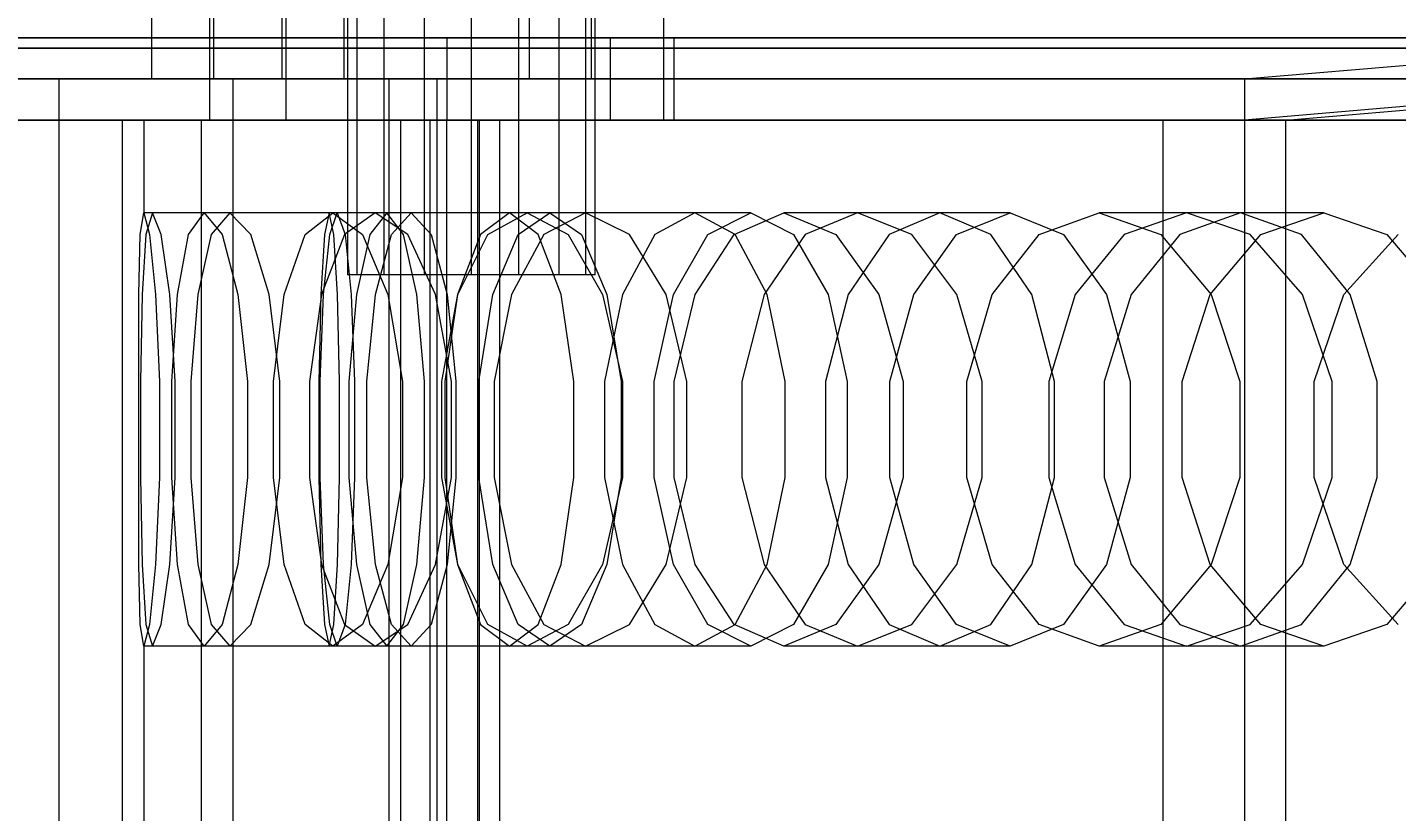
# Model space of a CAD drawing. Header units: millimetres. Extents: x -191664 to 191490, y -197311 to 10263.
# Drawn here: x 1171.9 to 1304.8, y -110097.1 to -110021 of the extents above; entities that cross this region are included whole.
import ezdxf

# ---------------------------------------------------------------- set-up
doc = ezdxf.new("R2010")
doc.units = ezdxf.units.MM
doc.layers.add('DET_briquetadora_superior', color=7, linetype='Continuous', lineweight=0)
doc.layers.add('R15_COTAS_TRANSPORTE_P', color=1, linetype='Continuous', lineweight=0)
doc.dimstyles.new('PLANTA_20', dxfattribs={"dimtxt": 50, "dimasz": 30, "dimexe": 30, "dimexo": 16, "dimgap": 20, "dimtad": 1, "dimtih": 1, "dimtoh": 1, "dimdec": 1, "dimzin": 0, "dimdsep": 46, "dimcen": 0.09, "dimadec": 0, "dimazin": 0, "dimtfac": 1, "dimtdec": 4, "dimtofl": 0, "dimtmove": 0, "dimatfit": 3, "dimfxl": 1, "dimtolj": 1, "dimtzin": 0, "dimarcsym": 0})

# ---------------------------------------------------------------- blocks, each defined once
blk = doc.blocks.new('*D131')
at = {"layer": 'Defpoints', "color": 0, "transparency": 16777216}
for p in [(1100, -183968.15), (1139.8, -184162.66), (1104.62, -184212), (1304.62, -184212), (1304.62, -184212)]:
    blk.add_point(p, dxfattribs=at)
at = {"layer": 'R15_COTAS_TRANSPORTE_P', "color": 0, "lineweight": -2, "transparency": 16777216}
blk.add_arc((1304.62, -184212), 172.05, 140.0034, 169.9966, dxfattribs=at)
at = {"layer": 'R15_COTAS_TRANSPORTE_P', "color": 0, "transparency": 16777216}
for points in [[(1169.28, -184097.88), (1176.35, -184104.95), (1194.03, -184080.2)], [(1140.17, -184182.55), (1130.2, -184181.68), (1132.57, -184212)]]:
    blk.add_solid(points, dxfattribs=at)
blk = doc.blocks.new('*D133')
at = {"layer": 'Defpoints', "color": 0, "transparency": 16777216}
for p in [(439.69, -194147.98), (217.89, -194406.09), (-500, -194490), (-500, -194490), (500, -194490)]:
    blk.add_point(p, dxfattribs=at)
at = {"layer": 'R15_COTAS_TRANSPORTE_P', "color": 0, "lineweight": -2, "transparency": 16777216}
blk.add_arc((-500, -194490), 722.77, 2.37834, 17.62166, dxfattribs=at)
at = {"layer": 'R15_COTAS_TRANSPORTE_P', "color": 0, "transparency": 16777216}
for points in [[(184.12, -194272.81), (193.59, -194269.58), (179.18, -194242.8)], [(227.15, -194459.9), (217.15, -194460.11), (222.77, -194490)]]:
    blk.add_solid(points, dxfattribs=at)

msp = doc.modelspace()

# ---------------------------------------------------------------- linework, layer by layer
at = {"layer": 'DET_briquetadora_superior', "color": 9, "true_color": 0xb7c1c4}
for p, q in [((1203, -109945), (1203, -110045)), ((1203.91, -109945), (1203.91, -110045)), ((1206.51, -109945), (1206.51, -110045)), ((1210.41, -109945), (1210.41, -110045)), ((1215, -109945), (1215, -110045)), ((1219.59, -109945), (1219.59, -110045)), ((1223.49, -109945), (1223.49, -110045)), ((1226.09, -109945), (1226.09, -110045)), ((1227, -110045), (1227, -109945)), ((1203.91, -110045), (1203, -110045)), ((1206.51, -110045), (1203.91, -110045)), ((1210.41, -110045), (1206.51, -110045)), ((1215, -110045), (1210.41, -110045)), ((1219.59, -110045), (1215, -110045)), ((1223.49, -110045), (1219.59, -110045)), ((1226.09, -110045), (1223.49, -110045)), ((1227, -110045), (1226.09, -110045))]:
    msp.add_line(p, q, dxfattribs=at)
at = {"layer": 'DET_briquetadora_superior', "color": 8, "true_color": 0x6f7d84}
for p, q in [((1290, -110026), (1372, -110019)), ((978, -110023), (1372, -110023)), ((1372, -110023), (1290, -110030)), ((1294, -110030), (1376, -110023)), ((1060, -110026), (1290, -110026)), ((1143, -110026), (1207, -110026)), ((1207, -110026), (1290, -110026)), ((1207, -110026), (1207, -110030)), ((1290, -110026), (1290, -110030)), ((1290, -110030), (1060, -110030)), ((1207, -110030), (1143, -110030)), ((1290, -110030), (1207, -110030)), ((1207, -110030), (1207, -110390)), ((1211, -110030), (1207, -110030)), ((1211, -110390), (1211, -110030)), ((1211, -110030), (1294, -110030)), ((1290, -110030), (1290, -110390)), ((1294, -110030), (1290, -110030)), ((1294, -110390), (1294, -110030))]:
    msp.add_line(p, q, dxfattribs=at)
at = {"layer": 'DET_briquetadora_superior', "color": 8, "true_color": 0x6d7b83}
for p, q in [((1184, -110026), (1184, -110020)), ((1189.64, -110022), (1189.64, -110020)), ((1190, -110020), (1190, -110026)), ((1196.64, -110026), (1196.64, -110020)), ((1197, -110020), (1197, -110022)), ((1202.64, -110020), (1202.64, -110026)), ((1220.64, -110026), (1220.64, -110020)), ((1226.64, -110020), (1226.64, -110026)), ((1233.64, -110020), (1233.64, -110022)), ((1197, -110022), (1153, -110022)), ((1233.64, -110022), (1189.64, -110022)), ((1189.64, -110030), (1189.64, -110022)), ((1197, -110022), (1197, -110030)), ((1233.64, -110022), (1233.64, -110030)), ((1190, -110026), (1184, -110026)), ((1202.64, -110026), (1196.64, -110026)), ((1226.64, -110026), (1220.64, -110026)), ((1197, -110030), (1153, -110030)), ((1233.64, -110030), (1189.64, -110030))]:
    msp.add_line(p, q, dxfattribs=at)
at = {"layer": 'DET_briquetadora_superior', "color": 253, "true_color": 0xa8b8bb}
msp.add_line((1375, -110023), (975, -110023), dxfattribs=at)
at = {"layer": 'DET_briquetadora_superior', "color": 8, "true_color": 0x64747c}
for p, q in [((1152.02, -110022), (1337.35, -110022)), ((1343.48, -110022), (1158.15, -110022)), ((1212.64, -110022), (1206.51, -110022)), ((1206.51, -110022), (1228.5, -110022)), ((1206.51, -110022), (1206.51, -110030)), ((1234.63, -110022), (1212.64, -110022)), ((1212.64, -110022), (1212.64, -110030)), ((1228.5, -110022), (1234.63, -110022)), ((1228.5, -110030), (1228.5, -110022)), ((1234.63, -110022), (1234.63, -110030)), ((1337.35, -110030), (1152.02, -110030)), ((1158.15, -110030), (1343.48, -110030)), ((1228.5, -110030), (1206.51, -110030)), ((1206.51, -110030), (1212.64, -110030)), ((1212.64, -110030), (1234.63, -110030)), ((1234.63, -110030), (1228.5, -110030))]:
    msp.add_line(p, q, dxfattribs=at)
at = {"layer": 'DET_briquetadora_superior', "color": 8, "true_color": 0x728089}
for p, q in [((1138.36, -110026), (1175, -110026)), ((1348.62, -110026), (1158.15, -110026)), ((1158.15, -110026), (1175, -110026)), ((1175, -110026), (1379.62, -110026)), ((1175, -110026), (1175, -110030)), ((1211.64, -110026), (1175, -110026)), ((1175, -110026), (1191.85, -110026)), ((1191.85, -110026), (1228.5, -110026)), ((1191.85, -110026), (1191.85, -110030)), ((1228.5, -110026), (1211.64, -110026)), ((1211.64, -110026), (1211.64, -110030)), ((1228.5, -110030), (1228.5, -110026)), ((1175, -110030), (1158.15, -110030)), ((1191.85, -110030), (1175, -110030)), ((1228.5, -110030), (1191.85, -110030)), ((1211.64, -110030), (1228.5, -110030))]:
    msp.add_line(p, q, dxfattribs=at)
at = {"layer": 'DET_briquetadora_superior', "color": 254, "true_color": 0xd5dbd6}
for p, q in [((1175, -110030), (1138.36, -110030)), ((1168.87, -110030), (1373.49, -110030)), ((1168.87, -110030), (1175, -110030)), ((1379.62, -110030), (1175, -110030)), ((1175, -110030), (1175, -110390)), ((1175, -110030), (1211.64, -110030)), ((1181.13, -110030), (1175, -110030)), ((1217.77, -110030), (1181.13, -110030)), ((1181.13, -110030), (1181.13, -110390)), ((1211.64, -110030), (1211.64, -110390)), ((1217.77, -110030), (1211.64, -110030)), ((1217.77, -110390), (1217.77, -110030))]:
    msp.add_line(p, q, dxfattribs=at)
at = {"layer": 'DET_briquetadora_superior', "color": 252, "true_color": 0x77858c}
for p, q in [((1158.15, -110030), (1348.62, -110030)), ((1351.69, -110030), (1161.21, -110030)), ((1188.79, -110030), (1212.58, -110030)), ((1191.85, -110030), (1188.79, -110030)), ((1215.64, -110030), (1191.85, -110030)), ((1191.85, -110030), (1191.85, -110390)), ((1212.58, -110030), (1212.58, -110390)), ((1215.64, -110030), (1212.58, -110030)), ((1215.64, -110390), (1215.64, -110030))]:
    msp.add_line(p, q, dxfattribs=at)
at = {"layer": 'DET_briquetadora_superior', "color": 250, "true_color": 0x30373b}
for p, q in [((1161.21, -110030), (1356.18, -110030)), ((1363.85, -110030), (1168.87, -110030)), ((1181.13, -110030), (1208.13, -110030)), ((1188.79, -110030), (1181.13, -110030)), ((1215.79, -110030), (1188.79, -110030)), ((1188.79, -110030), (1188.79, -110390)), ((1208.13, -110030), (1208.13, -110390)), ((1215.79, -110030), (1208.13, -110030)), ((1215.79, -110390), (1215.79, -110030))]:
    msp.add_line(p, q, dxfattribs=at)
at = {"layer": 'DET_briquetadora_superior', "color": 9, "true_color": 0xb9c3c2}
for p, q in [((1183.29, -110030), (1182.75, -110030)), ((1182.75, -110030), (1183.22, -110030)), ((1183.22, -110030), (1184.7, -110030)), ((1183.22, -110030), (1183.22, -110039)), ((1184.83, -110030), (1183.29, -110030)), ((1184.7, -110030), (1187.18, -110030)), ((1187.37, -110030), (1184.83, -110030)), ((1187.18, -110030), (1190.65, -110030)), ((1190.9, -110030), (1187.37, -110030)), ((1190.65, -110030), (1195.12, -110030)), ((1195.43, -110030), (1190.9, -110030)), ((1195.12, -110030), (1200.55, -110030)), ((1200.93, -110030), (1195.43, -110030)), ((1200.55, -110030), (1206.95, -110030)), ((1207.38, -110030), (1200.93, -110030)), ((1206.95, -110030), (1214.29, -110030)), ((1214.78, -110030), (1207.38, -110030)), ((1214.29, -110030), (1222.56, -110030)), ((1223.11, -110030), (1214.78, -110030)), ((1222.56, -110030), (1231.74, -110030)), ((1232.34, -110030), (1223.11, -110030)), ((1231.74, -110030), (1241.79, -110030)), ((1242.45, -110030), (1232.34, -110030)), ((1241.79, -110030), (1252.7, -110030)), ((1253.41, -110030), (1242.45, -110030)), ((1252.7, -110030), (1264.44, -110030)), ((1265.2, -110030), (1253.41, -110030)), ((1264.44, -110030), (1276.97, -110030)), ((1277.78, -110030), (1265.2, -110030)), ((1276.97, -110030), (1290.27, -110030)), ((1291.13, -110030), (1277.78, -110030)), ((1282.1, -110390), (1282.1, -110030)), ((1284.68, -110030), (1282.1, -110030)), ((1282.1, -110030), (1286.37, -110030)), ((1293.71, -110030), (1284.68, -110030)), ((1286.37, -110030), (1296.83, -110030)), ((1290.27, -110030), (1304.3, -110030)), ((1305.2, -110030), (1291.13, -110030)), ((1307.81, -110030), (1293.71, -110030)), ((1296.83, -110030), (1311.89, -110030)), ((1304.3, -110030), (1319.03, -110030)), ((1182.88, -110041.08), (1183.22, -110039)), ((1201.2, -110039), (1183.22, -110039)), ((1183.22, -110039), (1183.78, -110041.08)), ((1184.06, -110039), (1183.42, -110041.08)), ((1202, -110039), (1184.06, -110039)), ((1184.91, -110041.08), (1184.06, -110039)), ((1187.56, -110041.08), (1189.09, -110039)), ((1206.8, -110039), (1189.09, -110039)), ((1189.09, -110039), (1190.82, -110041.08)), ((1191.59, -110039), (1189.77, -110041.08)), ((1209.18, -110039), (1191.59, -110039)), ((1193.62, -110041.08), (1191.59, -110039)), ((1198.87, -110041.08), (1201.55, -110039)), ((1201.2, -110039), (1200.75, -110041.08)), ((1201.65, -110041.08), (1201.2, -110039)), ((1201.26, -110041.08), (1202, -110039)), ((1218.69, -110039), (1201.55, -110039)), ((1201.55, -110039), (1204.44, -110041.08)), ((1202, -110039), (1202.75, -110041.08)), ((1205.68, -110039), (1202.71, -110041.08)), ((1206.8, -110039), (1205.16, -110041.08)), ((1222.63, -110039), (1205.68, -110039)), ((1208.85, -110041.08), (1205.68, -110039)), ((1208.43, -110041.08), (1206.8, -110039)), ((1207.26, -110041.08), (1209.18, -110039)), ((1209.18, -110039), (1211.11, -110041.08)), ((1218.69, -110039), (1215.9, -110041.08)), ((1216.61, -110041.08), (1220.41, -110039)), ((1221.48, -110041.08), (1218.69, -110039)), ((1219.56, -110041.08), (1222.63, -110039)), ((1236.68, -110039), (1220.41, -110039)), ((1220.41, -110039), (1224.4, -110041.08)), ((1226.09, -110039), (1222.02, -110041.08)), ((1222.63, -110039), (1225.7, -110041.08)), ((1242.1, -110039), (1226.09, -110039)), ((1230.34, -110041.08), (1226.09, -110039)), ((1236.68, -110039), (1232.79, -110041.08)), ((1240.58, -110041.08), (1236.68, -110039)), ((1237.94, -110041.08), (1242.1, -110039)), ((1240.49, -110041.08), (1245.33, -110039)), ((1242.1, -110039), (1246.26, -110041.08)), ((1260.46, -110039), (1245.33, -110039)), ((1245.33, -110039), (1250.36, -110041.08)), ((1252.47, -110039), (1247.37, -110041.08)), ((1267.27, -110039), (1252.47, -110039)), ((1257.74, -110041.08), (1252.47, -110039)), ((1260.46, -110039), (1255.52, -110041.08)), ((1265.4, -110041.08), (1260.46, -110039)), ((1262.08, -110041.08), (1267.27, -110039)), ((1267.27, -110039), (1272.45, -110041.08)), ((1270.08, -110041.08), (1275.9, -110039)), ((1289.62, -110039), (1275.9, -110039)), ((1275.9, -110039), (1281.87, -110041.08)), ((1284.36, -110039), (1278.32, -110041.08)), ((1289.62, -110039), (1283.73, -110041.08)), ((1297.7, -110039), (1284.36, -110039)), ((1290.56, -110041.08), (1284.36, -110039)), ((1295.52, -110041.08), (1289.62, -110039)), ((1291.58, -110041.08), (1297.7, -110039)), ((1297.7, -110039), (1303.82, -110041.08)), ((1182.76, -110046.91), (1182.88, -110041.08)), ((1183.42, -110041.08), (1183.06, -110046.91)), ((1183.78, -110041.08), (1184.37, -110046.91)), ((1185.75, -110046.91), (1184.91, -110041.08)), ((1186.49, -110046.91), (1187.56, -110041.08)), ((1189.77, -110041.08), (1188.46, -110046.91)), ((1190.82, -110041.08), (1192.36, -110046.91)), ((1195.39, -110046.91), (1193.62, -110041.08)), ((1196.86, -110046.91), (1198.87, -110041.08)), ((1200.75, -110041.08), (1200.4, -110046.91)), ((1202.71, -110041.08), (1200.47, -110046.91)), ((1200.66, -110046.91), (1201.26, -110041.08)), ((1202.01, -110046.91), (1201.65, -110041.08)), ((1202.75, -110041.08), (1203.34, -110046.91)), ((1205.16, -110041.08), (1203.86, -110046.91)), ((1204.44, -110041.08), (1206.9, -110046.91)), ((1205.72, -110046.91), (1207.26, -110041.08)), ((1209.73, -110046.91), (1208.43, -110041.08)), ((1211.53, -110046.91), (1208.85, -110041.08)), ((1211.11, -110041.08), (1212.65, -110046.91)), ((1215.9, -110041.08), (1213.67, -110046.91)), ((1213.7, -110046.91), (1216.61, -110041.08)), ((1217.1, -110046.91), (1219.56, -110041.08)), ((1222.02, -110041.08), (1218.89, -110046.91)), ((1223.71, -110046.91), (1221.48, -110041.08)), ((1224.4, -110041.08), (1227.74, -110046.91)), ((1225.7, -110041.08), (1228.16, -110046.91)), ((1232.79, -110041.08), (1229.66, -110046.91)), ((1233.89, -110046.91), (1230.34, -110041.08)), ((1234.6, -110046.91), (1237.94, -110041.08)), ((1236.73, -110046.91), (1240.49, -110041.08)), ((1243.7, -110046.91), (1240.58, -110041.08)), ((1247.37, -110041.08), (1243.4, -110046.91)), ((1246.26, -110041.08), (1249.6, -110046.91)), ((1250.36, -110041.08), (1254.52, -110046.91)), ((1255.52, -110041.08), (1251.57, -110046.91)), ((1262.09, -110046.91), (1257.74, -110041.08)), ((1257.92, -110046.91), (1262.08, -110041.08)), ((1269.36, -110046.91), (1265.4, -110041.08)), ((1265.54, -110046.91), (1270.08, -110041.08)), ((1272.45, -110041.08), (1276.61, -110046.91)), ((1278.32, -110041.08), (1273.59, -110046.91)), ((1283.73, -110041.08), (1279, -110046.91)), ((1281.87, -110041.08), (1286.78, -110046.91)), ((1286.67, -110046.91), (1291.58, -110041.08)), ((1295.64, -110046.91), (1290.56, -110041.08)), ((1300.25, -110046.91), (1295.52, -110041.08)), ((1299.65, -110046.91), (1304.9, -110041.08)), ((1303.82, -110041.08), (1308.73, -110046.91)), ((1182.75, -110055.33), (1182.76, -110046.91)), ((1183.06, -110046.91), (1182.92, -110055.33)), ((1184.37, -110046.91), (1184.76, -110055.33)), ((1186.27, -110055.33), (1185.75, -110046.91)), ((1185.95, -110055.33), (1186.49, -110046.91)), ((1188.46, -110046.91), (1187.79, -110055.33)), ((1192.36, -110046.91), (1193.28, -110055.33)), ((1196.44, -110055.33), (1195.39, -110046.91)), ((1195.8, -110055.33), (1196.86, -110046.91)), ((1200.47, -110046.91), (1199.29, -110055.33)), ((1200.4, -110046.91), (1200.2, -110055.33)), ((1200.33, -110055.33), (1200.66, -110046.91)), ((1202.21, -110055.33), (1202.01, -110046.91)), ((1203.86, -110046.91), (1203.13, -110055.33)), ((1203.34, -110046.91), (1203.67, -110055.33)), ((1204.86, -110055.33), (1205.72, -110046.91)), ((1206.9, -110046.91), (1208.33, -110055.33)), ((1210.46, -110055.33), (1209.73, -110046.91)), ((1213.08, -110055.33), (1211.53, -110046.91)), ((1212.14, -110055.33), (1213.7, -110046.91)), ((1213.67, -110046.91), (1212.43, -110055.33)), ((1212.65, -110046.91), (1213.51, -110055.33)), ((1215.73, -110055.33), (1217.1, -110046.91)), ((1218.89, -110046.91), (1217.21, -110055.33)), ((1224.95, -110055.33), (1223.71, -110046.91)), ((1227.74, -110046.91), (1229.65, -110055.33)), ((1229.66, -110046.91), (1227.93, -110055.33)), ((1228.16, -110046.91), (1229.52, -110055.33)), ((1232.74, -110055.33), (1234.6, -110046.91)), ((1235.92, -110055.33), (1233.89, -110046.91)), ((1234.69, -110055.33), (1236.73, -110046.91)), ((1243.4, -110046.91), (1241.25, -110055.33)), ((1245.44, -110055.33), (1243.7, -110046.91)), ((1251.57, -110046.91), (1249.37, -110055.33)), ((1249.6, -110046.91), (1251.45, -110055.33)), ((1254.52, -110046.91), (1256.88, -110055.33)), ((1255.61, -110055.33), (1257.92, -110046.91)), ((1264.56, -110055.33), (1262.09, -110046.91)), ((1263.06, -110055.33), (1265.54, -110046.91)), ((1271.56, -110055.33), (1269.36, -110046.91)), ((1273.59, -110046.91), (1271.01, -110055.33)), ((1279, -110046.91), (1276.38, -110055.33)), ((1276.61, -110046.91), (1278.92, -110055.33)), ((1283.95, -110055.33), (1286.67, -110046.91)), ((1286.78, -110046.91), (1289.55, -110055.33)), ((1298.51, -110055.33), (1295.64, -110046.91)), ((1296.77, -110055.33), (1299.65, -110046.91)), ((1302.87, -110055.33), (1300.25, -110046.91)), ((1182.75, -110064.67), (1182.75, -110055.33)), ((1182.92, -110055.33), (1182.92, -110064.67)), ((1184.76, -110055.33), (1184.76, -110064.67)), ((1185.95, -110064.67), (1185.95, -110055.33)), ((1186.27, -110064.67), (1186.27, -110055.33)), ((1187.79, -110055.33), (1187.79, -110064.67)), ((1193.28, -110055.33), (1193.28, -110064.67)), ((1195.8, -110064.67), (1195.8, -110055.33)), ((1196.44, -110064.67), (1196.44, -110055.33)), ((1199.29, -110055.33), (1199.29, -110064.67)), ((1200.2, -110055.33), (1200.2, -110064.67)), ((1200.33, -110064.67), (1200.33, -110055.33)), ((1202.21, -110064.67), (1202.21, -110055.33)), ((1203.13, -110055.33), (1203.13, -110064.67)), ((1203.67, -110055.33), (1203.67, -110064.67)), ((1204.86, -110064.67), (1204.86, -110055.33)), ((1208.33, -110055.33), (1208.33, -110064.67)), ((1210.46, -110064.67), (1210.46, -110055.33)), ((1212.14, -110064.67), (1212.14, -110055.33)), ((1212.43, -110055.33), (1212.43, -110064.67)), ((1213.08, -110064.67), (1213.08, -110055.33)), ((1213.51, -110055.33), (1213.51, -110064.67)), ((1215.73, -110064.67), (1215.73, -110055.33)), ((1217.21, -110055.33), (1217.21, -110064.67)), ((1224.95, -110064.67), (1224.95, -110055.33)), ((1227.93, -110055.33), (1227.93, -110064.67)), ((1229.52, -110055.33), (1229.52, -110064.67)), ((1229.65, -110055.33), (1229.65, -110064.67)), ((1232.74, -110064.67), (1232.74, -110055.33)), ((1234.69, -110064.67), (1234.69, -110055.33)), ((1235.92, -110064.67), (1235.92, -110055.33)), ((1241.25, -110055.33), (1241.25, -110064.67)), ((1245.44, -110064.67), (1245.44, -110055.33)), ((1249.37, -110055.33), (1249.37, -110064.67)), ((1251.45, -110055.33), (1251.45, -110064.67)), ((1255.61, -110064.67), (1255.61, -110055.33)), ((1256.88, -110055.33), (1256.88, -110064.67)), ((1263.06, -110064.67), (1263.06, -110055.33)), ((1264.56, -110064.67), (1264.56, -110055.33)), ((1271.01, -110055.33), (1271.01, -110064.67)), ((1271.56, -110064.67), (1271.56, -110055.33)), ((1276.38, -110055.33), (1276.38, -110064.67)), ((1278.92, -110055.33), (1278.92, -110064.67)), ((1283.95, -110064.67), (1283.95, -110055.33)), ((1289.55, -110055.33), (1289.55, -110064.67)), ((1296.77, -110064.67), (1296.77, -110055.33)), ((1298.51, -110064.67), (1298.51, -110055.33)), ((1302.87, -110064.67), (1302.87, -110055.33)), ((1182.76, -110073.09), (1182.75, -110064.67)), ((1182.92, -110064.67), (1183.06, -110073.09)), ((1184.76, -110064.67), (1184.37, -110073.09)), ((1185.75, -110073.09), (1186.27, -110064.67)), ((1186.49, -110073.09), (1185.95, -110064.67)), ((1187.79, -110064.67), (1188.46, -110073.09)), ((1193.28, -110064.67), (1192.36, -110073.09)), ((1195.39, -110073.09), (1196.44, -110064.67)), ((1196.86, -110073.09), (1195.8, -110064.67)), ((1199.29, -110064.67), (1200.47, -110073.09)), ((1200.2, -110064.67), (1200.4, -110073.09)), ((1200.66, -110073.09), (1200.33, -110064.67)), ((1202.01, -110073.09), (1202.21, -110064.67)), ((1203.13, -110064.67), (1203.86, -110073.09)), ((1203.67, -110064.67), (1203.34, -110073.09)), ((1205.72, -110073.09), (1204.86, -110064.67)), ((1208.33, -110064.67), (1206.9, -110073.09)), ((1209.73, -110073.09), (1210.46, -110064.67)), ((1211.53, -110073.09), (1213.08, -110064.67)), ((1213.7, -110073.09), (1212.14, -110064.67)), ((1212.43, -110064.67), (1213.67, -110073.09)), ((1213.51, -110064.67), (1212.65, -110073.09)), ((1217.1, -110073.09), (1215.73, -110064.67)), ((1217.21, -110064.67), (1218.89, -110073.09)), ((1223.71, -110073.09), (1224.95, -110064.67)), ((1229.65, -110064.67), (1227.74, -110073.09)), ((1227.93, -110064.67), (1229.66, -110073.09)), ((1229.52, -110064.67), (1228.16, -110073.09)), ((1234.6, -110073.09), (1232.74, -110064.67)), ((1233.89, -110073.09), (1235.92, -110064.67)), ((1236.73, -110073.09), (1234.69, -110064.67)), ((1241.25, -110064.67), (1243.4, -110073.09)), ((1243.7, -110073.09), (1245.44, -110064.67)), ((1249.37, -110064.67), (1251.57, -110073.09)), ((1251.45, -110064.67), (1249.6, -110073.09)), ((1256.88, -110064.67), (1254.52, -110073.09)), ((1257.92, -110073.09), (1255.61, -110064.67)), ((1262.09, -110073.09), (1264.56, -110064.67)), ((1265.54, -110073.09), (1263.06, -110064.67)), ((1269.36, -110073.09), (1271.56, -110064.67)), ((1271.01, -110064.67), (1273.59, -110073.09)), ((1276.38, -110064.67), (1279, -110073.09)), ((1278.92, -110064.67), (1276.61, -110073.09)), ((1286.67, -110073.09), (1283.95, -110064.67)), ((1289.55, -110064.67), (1286.78, -110073.09)), ((1295.64, -110073.09), (1298.51, -110064.67)), ((1299.65, -110073.09), (1296.77, -110064.67)), ((1300.25, -110073.09), (1302.87, -110064.67)), ((1182.88, -110078.92), (1182.76, -110073.09)), ((1183.06, -110073.09), (1183.42, -110078.92)), ((1184.37, -110073.09), (1183.78, -110078.92)), ((1184.91, -110078.92), (1185.75, -110073.09)), ((1187.56, -110078.92), (1186.49, -110073.09)), ((1188.46, -110073.09), (1189.77, -110078.92)), ((1192.36, -110073.09), (1190.82, -110078.92)), ((1193.62, -110078.92), (1195.39, -110073.09)), ((1198.87, -110078.92), (1196.86, -110073.09)), ((1200.4, -110073.09), (1200.75, -110078.92)), ((1200.47, -110073.09), (1202.71, -110078.92)), ((1201.26, -110078.92), (1200.66, -110073.09)), ((1201.65, -110078.92), (1202.01, -110073.09)), ((1203.34, -110073.09), (1202.75, -110078.92)), ((1203.86, -110073.09), (1205.16, -110078.92)), ((1206.9, -110073.09), (1204.44, -110078.92)), ((1207.26, -110078.92), (1205.72, -110073.09)), ((1208.43, -110078.92), (1209.73, -110073.09)), ((1208.85, -110078.92), (1211.53, -110073.09)), ((1212.65, -110073.09), (1211.11, -110078.92)), ((1213.67, -110073.09), (1215.9, -110078.92)), ((1216.61, -110078.92), (1213.7, -110073.09)), ((1219.56, -110078.92), (1217.1, -110073.09)), ((1218.89, -110073.09), (1222.02, -110078.92)), ((1221.48, -110078.92), (1223.71, -110073.09)), ((1227.74, -110073.09), (1224.4, -110078.92)), ((1228.16, -110073.09), (1225.7, -110078.92)), ((1229.66, -110073.09), (1232.79, -110078.92)), ((1230.34, -110078.92), (1233.89, -110073.09)), ((1237.94, -110078.92), (1234.6, -110073.09)), ((1240.49, -110078.92), (1236.73, -110073.09)), ((1240.58, -110078.92), (1243.7, -110073.09)), ((1243.4, -110073.09), (1247.37, -110078.92)), ((1249.6, -110073.09), (1246.26, -110078.92)), ((1254.52, -110073.09), (1250.36, -110078.92)), ((1251.57, -110073.09), (1255.52, -110078.92)), ((1257.74, -110078.92), (1262.09, -110073.09)), ((1262.08, -110078.92), (1257.92, -110073.09)), ((1265.4, -110078.92), (1269.36, -110073.09)), ((1270.08, -110078.92), (1265.54, -110073.09)), ((1276.61, -110073.09), (1272.45, -110078.92)), ((1273.59, -110073.09), (1278.32, -110078.92)), ((1279, -110073.09), (1283.73, -110078.92)), ((1286.78, -110073.09), (1281.87, -110078.92)), ((1291.58, -110078.92), (1286.67, -110073.09)), ((1290.56, -110078.92), (1295.64, -110073.09)), ((1295.52, -110078.92), (1300.25, -110073.09)), ((1304.9, -110078.92), (1299.65, -110073.09)), ((1308.73, -110073.09), (1303.82, -110078.92)), ((1183.22, -110081), (1182.88, -110078.92)), ((1183.78, -110078.92), (1183.22, -110081)), ((1183.42, -110078.92), (1184.06, -110081)), ((1184.06, -110081), (1184.91, -110078.92)), ((1189.09, -110081), (1187.56, -110078.92)), ((1190.82, -110078.92), (1189.09, -110081)), ((1189.77, -110078.92), (1191.59, -110081)), ((1191.59, -110081), (1193.62, -110078.92)), ((1201.55, -110081), (1198.87, -110078.92)), ((1200.75, -110078.92), (1201.2, -110081)), ((1201.2, -110081), (1201.65, -110078.92)), ((1202, -110081), (1201.26, -110078.92)), ((1204.44, -110078.92), (1201.55, -110081)), ((1202.75, -110078.92), (1202, -110081)), ((1202.71, -110078.92), (1205.68, -110081)), ((1205.16, -110078.92), (1206.8, -110081)), ((1205.68, -110081), (1208.85, -110078.92)), ((1206.8, -110081), (1208.43, -110078.92)), ((1209.18, -110081), (1207.26, -110078.92)), ((1211.11, -110078.92), (1209.18, -110081)), ((1215.9, -110078.92), (1218.69, -110081)), ((1220.41, -110081), (1216.61, -110078.92)), ((1218.69, -110081), (1221.48, -110078.92)), ((1222.63, -110081), (1219.56, -110078.92)), ((1224.4, -110078.92), (1220.41, -110081)), ((1222.02, -110078.92), (1226.09, -110081)), ((1225.7, -110078.92), (1222.63, -110081)), ((1226.09, -110081), (1230.34, -110078.92)), ((1232.79, -110078.92), (1236.68, -110081)), ((1236.68, -110081), (1240.58, -110078.92)), ((1242.1, -110081), (1237.94, -110078.92)), ((1245.33, -110081), (1240.49, -110078.92)), ((1246.26, -110078.92), (1242.1, -110081)), ((1250.36, -110078.92), (1245.33, -110081)), ((1247.37, -110078.92), (1252.47, -110081)), ((1252.47, -110081), (1257.74, -110078.92)), ((1255.52, -110078.92), (1260.46, -110081)), ((1260.46, -110081), (1265.4, -110078.92)), ((1267.27, -110081), (1262.08, -110078.92)), ((1272.45, -110078.92), (1267.27, -110081)), ((1275.9, -110081), (1270.08, -110078.92)), ((1281.87, -110078.92), (1275.9, -110081)), ((1278.32, -110078.92), (1284.36, -110081)), ((1283.73, -110078.92), (1289.62, -110081)), ((1284.36, -110081), (1290.56, -110078.92)), ((1289.62, -110081), (1295.52, -110078.92)), ((1297.7, -110081), (1291.58, -110078.92)), ((1303.82, -110078.92), (1297.7, -110081)), ((1201.2, -110081), (1183.22, -110081)), ((1183.22, -110081), (1183.22, -110099)), ((1202, -110081), (1184.06, -110081)), ((1206.8, -110081), (1189.09, -110081)), ((1209.18, -110081), (1191.59, -110081)), ((1218.69, -110081), (1201.55, -110081)), ((1222.63, -110081), (1205.68, -110081)), ((1236.68, -110081), (1220.41, -110081)), ((1242.1, -110081), (1226.09, -110081)), ((1260.46, -110081), (1245.33, -110081)), ((1267.27, -110081), (1252.47, -110081)), ((1289.62, -110081), (1275.9, -110081)), ((1297.7, -110081), (1284.36, -110081))]:
    msp.add_line(p, q, dxfattribs=at)

# ---------------------------------------------------------------- dimensions: what is measured, and where the dimension line sits
at = {"layer": 'R15_COTAS_TRANSPORTE_P'}
for base, line1, line2, picture, middle in [((217.89, -194406.09), ((-500, -194490), (500, -194490)), ((-500, -194490), (439.69, -194147.98)), '*D133', (191490.46, -33543.69)), ((1139.8, -184162.66), ((1304.62, -184212), (1104.62, -184212)), ((1304.62, -184212), (1100, -183968.15)), '*D131', (-166426.35, -78863.51))]:
    dim = msp.add_angular_dim_2l(base=base, line1=line1, line2=line2, dimstyle='PLANTA_20', dxfattribs=at)
    dim.commit()
    dim.dimension.update_dxf_attribs({"geometry": picture, "text_midpoint": middle})

doc.saveas('drawing.dxf')
